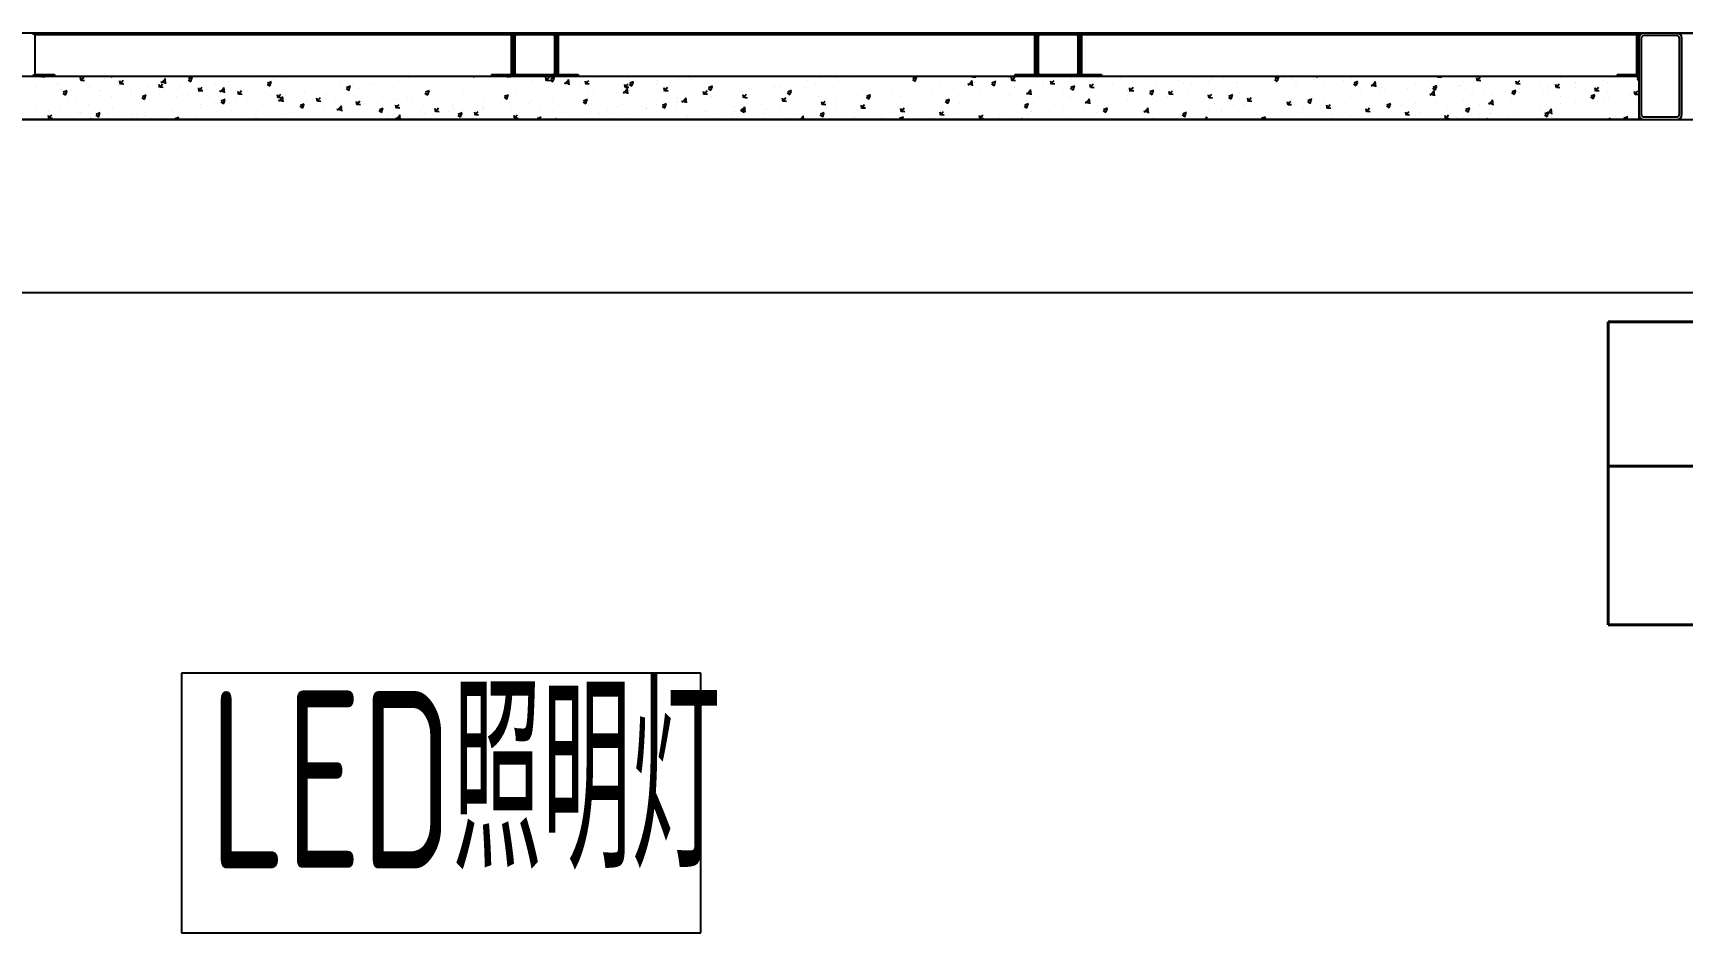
# Model space of a CAD drawing. Extents: x 758840 to 1108724, y -102573 to 143521.
# Drawn here: x 852511 to 854416, y 72643 to 73683 of the extents above; entities that cross this region are included whole.
import ezdxf
from ezdxf.enums import TextEntityAlignment as Align

# ---------------------------------------------------------------- set-up
doc = ezdxf.new("R2010")
doc.units = 0
doc.header["$LTSCALE"] = 1000
doc.header["$MEASUREMENT"] = 0
for name, color, linetype in [('01-房间正式编号', 1, 'Continuous'), ('02电气-设备', 255, 'Continuous'), ('02电气-设备基础', 252, 'Continuous')]:
    doc.layers.add(name, color=color, linetype=linetype)
doc.styles.add('Huarun_ziti', font='gbenor.shx', dxfattribs={"width": 0.7, "bigfont": 'gbcbig.shx'})
doc.styles.add('平面图B$0$HZ', font='romans.shx', dxfattribs={"width": 0.8, "bigfont": 'gbcbig.shx'})

# ---------------------------------------------------------------- blocks, each defined once
blk = doc.blocks.new('BD4-PAL0101-HVPM01')
at = {"layer": '02电气-设备'}
for p, q in [((8383804.7, -4140606.6), (8383804.7, -4140652.2)), ((8384355.2, -4140604.4), (8383804.9, -4140604.4)), ((8384355.2, -4140606.4), (8383804.9, -4140606.4)), ((8384355.4, -4140652.2), (8384355.4, -4140606.6)), ((8384357.4, -4140606.6), (8384357.4, -4140652.2)), ((8384357.4, -4140652.2), (8384357.4, -4140606.6)), ((8384357.4, -4140608.4), (8384357.4, -4140650.4)), ((8384359.4, -4140608.4), (8384359.4, -4140650.4)), ((8384403.4, -4140604.4), (8384361.4, -4140604.4)), ((8384403.4, -4140606.4), (8384361.4, -4140606.4)), ((8384405.4, -4140650.4), (8384405.4, -4140608.4)), ((8384407.4, -4140606.6), (8384407.4, -4140652.2)), ((8384407.4, -4140650.4), (8384407.4, -4140608.4)), ((8384409.4, -4140606.6), (8384409.4, -4140652.2)), ((8384959.9, -4140604.4), (8384409.6, -4140604.4)), ((8384959.9, -4140606.4), (8384409.6, -4140606.4)), ((8384960.1, -4140652.2), (8384960.1, -4140606.6)), ((8384962.1, -4140606.6), (8384962.1, -4140652.2)), ((8384962.1, -4140652.2), (8384962.1, -4140606.6)), ((8384962.1, -4140608.4), (8384962.1, -4140650.4)), ((8384964.1, -4140608.4), (8384964.1, -4140650.4)), ((8385008.1, -4140604.4), (8384966.1, -4140604.4)), ((8385008.1, -4140606.4), (8384966.1, -4140606.4)), ((8385010.1, -4140650.4), (8385010.1, -4140608.4)), ((8385012.1, -4140606.6), (8385012.1, -4140652.2)), ((8385012.1, -4140650.4), (8385012.1, -4140608.4)), ((8385014.1, -4140606.6), (8385014.1, -4140652.2)), ((8385655.5, -4140604.4), (8385014.3, -4140604.4)), ((8385655.5, -4140606.4), (8385014.3, -4140606.4)), ((8385655.7, -4140652.2), (8385655.7, -4140606.6)), ((8385657.7, -4140606.6), (8385657.7, -4140652.2)), ((8385657.7, -4140652.2), (8385657.7, -4140606.6)), ((8385657.7, -4140610.4), (8385657.7, -4140698.4)), ((8385660.7, -4140610.4), (8385660.7, -4140698.4)), ((8385701.7, -4140604.4), (8385663.7, -4140604.4)), ((8385701.7, -4140607.4), (8385663.7, -4140607.4)), ((8385701.7, -4140604.4), (8385963.4, -4140604.4)), ((8385704.7, -4140698.4), (8385704.7, -4140610.4)), ((8385707.7, -4140698.4), (8385707.7, -4140610.4)), ((8382593.4, -4140654.4), (8385657.7, -4140654.4)), ((8383804.9, -4140652.4), (8383827.7, -4140652.4)), ((8383804.9, -4140654.4), (8383827.7, -4140654.4)), ((8383805.6, -4140666.9), (8383805.6, -4140666.9)), ((8383812.8, -4140655.8), (8383812.5, -4140654.4)), ((8383812.8, -4140654.7), (8383813.1, -4140654.4)), ((8383812.8, -4140654.8), (8383816.6, -4140655.1)), ((8383813.4, -4140669.6), (8383813.4, -4140669.6)), ((8383827.7, -4140652.4), (8383827.7, -4140654.4)), ((8383829.6, -4140663.8), (8383829.6, -4140663.8)), ((8383833.9, -4140662.5), (8383833.9, -4140662.5)), ((8383858.3, -4140659.8), (8383857.6, -4140655.8)), ((8383858.4, -4140658.7), (8383861.4, -4140655)), ((8383858.4, -4140658.8), (8383862.2, -4140659.1)), ((8383867.8, -4140664), (8383867.8, -4140664)), ((8383867.9, -4140666.1), (8383867.9, -4140666.1)), ((8383869.7, -4140658.5), (8383869.7, -4140658.5)), ((8383885.6, -4140656.4), (8383885.6, -4140656.4)), ((8383892.2, -4140654.4), (8383893.8, -4140655.4)), ((8383893.8, -4140655.4), (8383894.1, -4140654.4)), ((8383900.9, -4140661.3), (8383900.9, -4140661.3)), ((8383901.7, -4140665.4), (8383901.7, -4140665.4)), ((8383903.9, -4140663.8), (8383903.1, -4140659.8)), ((8383903.9, -4140662.7), (8383907, -4140659)), ((8383903.9, -4140662.7), (8383907.7, -4140663.1)), ((8383933.5, -4140656.9), (8383933.5, -4140656.9)), ((8383935.6, -4140666.8), (8383935.6, -4140666.8)), ((8383949.4, -4140667.8), (8383948.7, -4140663.8)), ((8383949.5, -4140666.6), (8383952.5, -4140663)), ((8383949.5, -4140666.7), (8383953.2, -4140667.1)), ((8383950.6, -4140660.8), (8383956.3, -4140661.6)), ((8383951.2, -4140662), (8383956.2, -4140656.9)), ((8383953.9, -4140663.6), (8383953.9, -4140663.6)), ((8383956, -4140663), (8383955.3, -4140657)), ((8383969.5, -4140668.3), (8383969.5, -4140668.3)), ((8383973, -4140667.7), (8383973, -4140667.7)), ((8383981.9, -4140658.4), (8383985, -4140660.5)), ((8383982.4, -4140657.1), (8383986.9, -4140655.4)), ((8383985, -4140660.5), (8383986.3, -4140656.7)), ((8383990.9, -4140657.2), (8383990.9, -4140657.2)), ((8383994.9, -4140671.8), (8383994.2, -4140667.8)), ((8383995, -4140670.6), (8383998.1, -4140667)), ((8383997.7, -4140669.2), (8383997.7, -4140669.2)), ((8384003.4, -4140669.7), (8384003.4, -4140669.7)), ((8384013.1, -4140662.4), (8384013.1, -4140662.4)), ((8384019, -4140672.5), (8384023.9, -4140667.4)), ((8384023.8, -4140673.5), (8384023.1, -4140667.5)), ((8384029, -4140660.3), (8384029, -4140660.3)), ((8384030.3, -4140664.7), (8384030.3, -4140664.7)), ((8384043.2, -4140664.8), (8384043.2, -4140664.8)), ((8384053.1, -4140657.2), (8384053.1, -4140657.2)), ((8384062.4, -4140660.7), (8384062.4, -4140660.7)), ((8384073.1, -4140663.5), (8384076.3, -4140665.6)), ((8384073.7, -4140662.2), (8384078.1, -4140660.5)), ((8384076.3, -4140665.6), (8384077.6, -4140661.8)), ((8384080.2, -4140658.5), (8384080.2, -4140658.5)), ((8384095.4, -4140655.9), (8384095.4, -4140655.9)), ((8384156.5, -4140666.4), (8384156.5, -4140666.4)), ((8384159.3, -4140668.5), (8384159.3, -4140668.5)), ((8384164.4, -4140668.6), (8384167.5, -4140670.7)), ((8384165, -4140667.3), (8384169.4, -4140665.6)), ((8384167.5, -4140670.7), (8384168.8, -4140666.9)), ((8384172.4, -4140664.3), (8384172.4, -4140664.3)), ((8384178.5, -4140668), (8384178.5, -4140668)), ((8384192.3, -4140663.7), (8384192.3, -4140663.7)), ((8384196.5, -4140661.2), (8384196.5, -4140661.2)), ((8384215.5, -4140661.6), (8384215.5, -4140661.6)), ((8384224.9, -4140659.3), (8384224.9, -4140659.3)), ((8384236.6, -4140655.9), (8384236.6, -4140655.9)), ((8384252.6, -4140655.3), (8384252.6, -4140655.3)), ((8384257, -4140655.2), (8384257, -4140655.2)), ((8384310.8, -4140654.4), (8384312.1, -4140655.3)), ((8384312.1, -4140655.3), (8384312.5, -4140654.4)), ((8384315.8, -4140668.3), (8384315.8, -4140668.3)), ((8384321.8, -4140667.1), (8384321.8, -4140667.1)), ((8384332.4, -4140652.4), (8384332.4, -4140654.4)), ((8384332.4, -4140652.4), (8384355.2, -4140652.4)), ((8384332.4, -4140654.4), (8384355.2, -4140654.4)), ((8384339.9, -4140665.1), (8384339.9, -4140665.1)), ((8384350.5, -4140655.9), (8384350.2, -4140654.4)), ((8384350.6, -4140654.7), (8384350.9, -4140654.4)), ((8384350.6, -4140654.8), (8384354.4, -4140655.2)), ((8384353.8, -4140663), (8384353.8, -4140663)), ((8384361.4, -4140652.4), (8384403.4, -4140652.4)), ((8384361.4, -4140654.4), (8384403.4, -4140654.4)), ((8384380, -4140659.8), (8384380, -4140659.8)), ((8384386.8, -4140658.3), (8384386.8, -4140658.3)), ((8384396, -4140659.9), (8384395.3, -4140655.9)), ((8384395.9, -4140657.7), (8384395.9, -4140657.7)), ((8384396.1, -4140658.7), (8384399.2, -4140655.1)), ((8384396.1, -4140658.8), (8384399.9, -4140659.1)), ((8384398.1, -4140667.7), (8384398.1, -4140667.7)), ((8384400.2, -4140658.3), (8384403.4, -4140660.4)), ((8384400.8, -4140657), (8384405.3, -4140655.3)), ((8384403.4, -4140660.4), (8384404.7, -4140656.5)), ((8384409.6, -4140652.4), (8384432.4, -4140652.4)), ((8384409.6, -4140654.4), (8384432.4, -4140654.4)), ((8384416.6, -4140662), (8384422.2, -4140662.8)), ((8384417.2, -4140663.2), (8384422.1, -4140658.1)), ((8384419.9, -4140654.6), (8384419.9, -4140654.6)), ((8384422, -4140664.2), (8384421.3, -4140658.2)), ((8384422.5, -4140654.4), (8384422.5, -4140654.4)), ((8384432.4, -4140652.4), (8384432.4, -4140654.4)), ((8384435.1, -4140661.4), (8384435.1, -4140661.4)), ((8384441.6, -4140663.8), (8384440.9, -4140659.9)), ((8384441.7, -4140662.7), (8384444.7, -4140659.1)), ((8384441.7, -4140662.8), (8384445.4, -4140663.1)), ((8384456.4, -4140655.9), (8384456.4, -4140655.9)), ((8384472.1, -4140655), (8384472.1, -4140655)), ((8384483.3, -4140669.1), (8384483.3, -4140669.1)), ((8384483.7, -4140666.1), (8384483.7, -4140666.1)), ((8384485, -4140673.8), (8384489.9, -4140668.6)), ((8384487.1, -4140667.8), (8384486.4, -4140663.8)), ((8384487.2, -4140666.7), (8384490.3, -4140663)), ((8384487.2, -4140666.8), (8384491, -4140667.1)), ((8384487.4, -4140668.9), (8384487.4, -4140668.9)), ((8384489.8, -4140674.7), (8384489.1, -4140668.7)), ((8384490.3, -4140657.3), (8384490.3, -4140657.3)), ((8384491.5, -4140663.4), (8384494.7, -4140665.5)), ((8384492.1, -4140662.1), (8384496.5, -4140660.4)), ((8384494.7, -4140665.5), (8384495.9, -4140661.6)), ((8384516.3, -4140661.6), (8384516.3, -4140661.6)), ((8384523.4, -4140663.8), (8384523.4, -4140663.8)), ((8384524.2, -4140658.7), (8384524.2, -4140658.7)), ((8384524.4, -4140662.6), (8384524.4, -4140662.6)), ((8384532.7, -4140671.8), (8384532, -4140667.8)), ((8384532.7, -4140670.7), (8384535.8, -4140667)), ((8384539.3, -4140661.7), (8384539.3, -4140661.7)), ((8384548.4, -4140657.6), (8384548.4, -4140657.6)), ((8384558.1, -4140660.2), (8384558.1, -4140660.2)), ((8384561.4, -4140656.2), (8384561.4, -4140656.2)), ((8384563.3, -4140658.5), (8384563.3, -4140658.5)), ((8384582.8, -4140668.4), (8384585.9, -4140670.6)), ((8384583.3, -4140667.2), (8384587.8, -4140665.5)), ((8384585.9, -4140670.6), (8384587.2, -4140666.7)), ((8384592, -4140661.6), (8384592, -4140661.6)), ((8384613.2, -4140669.5), (8384613.2, -4140669.5)), ((8384625.9, -4140663), (8384625.9, -4140663)), ((8384645.3, -4140665.4), (8384645.3, -4140665.4)), ((8384659.7, -4140665.7), (8384659.7, -4140665.7)), ((8384659.8, -4140664.5), (8384659.8, -4140664.5)), ((8384666.8, -4140667.8), (8384666.8, -4140667.8)), ((8384678.3, -4140660.7), (8384678.3, -4140660.7)), ((8384682.7, -4140665.7), (8384682.7, -4140665.7)), ((8384693.7, -4140665.9), (8384693.7, -4140665.9)), ((8384696.8, -4140659.4), (8384696.8, -4140659.4)), ((8384706.7, -4140662.5), (8384706.7, -4140662.5)), ((8384710.9, -4140656.2), (8384710.9, -4140656.2)), ((8384727.6, -4140667.3), (8384727.6, -4140667.3)), ((8384729.3, -4140654.4), (8384730.5, -4140655.2)), ((8384730.5, -4140655.2), (8384730.8, -4140654.4)), ((8384746.8, -4140657.2), (8384746.8, -4140657.2)), ((8384761.5, -4140668.8), (8384761.5, -4140668.8)), ((8384762.7, -4140655.1), (8384762.7, -4140655.1)), ((8384775.1, -4140668.5), (8384775.1, -4140668.5)), ((8384807.7, -4140664), (8384807.7, -4140664)), ((8384818.6, -4140658.1), (8384821.8, -4140660.3)), ((8384819.2, -4140656.9), (8384823.7, -4140655.1)), ((8384820.2, -4140654.9), (8384820.2, -4140654.4)), ((8384821.8, -4140660.2), (8384823.1, -4140656.4)), ((8384826.1, -4140669.6), (8384826.1, -4140669.6)), ((8384839.8, -4140660), (8384839.8, -4140660)), ((8384850.1, -4140666.5), (8384850.1, -4140666.5)), ((8384872.8, -4140655.2), (8384872.8, -4140655.2)), ((8384879.3, -4140665.5), (8384879.3, -4140665.5)), ((8384882.6, -4140663.2), (8384888.2, -4140664)), ((8384883.2, -4140664.5), (8384888.1, -4140659.3)), ((8384888, -4140665.4), (8384887.3, -4140659.4)), ((8384888.2, -4140655.9), (8384888, -4140654.4)), ((8384888.3, -4140654.8), (8384888.7, -4140654.4)), ((8384888.3, -4140654.9), (8384892.1, -4140655.2)), ((8384890.2, -4140661.2), (8384890.2, -4140661.2)), ((8384906.1, -4140659.1), (8384906.1, -4140659.1)), ((8384909.9, -4140663.2), (8384913, -4140665.3)), ((8384910.5, -4140661.9), (8384914.9, -4140660.2)), ((8384913, -4140665.3), (8384914.3, -4140661.5)), ((8384916.3, -4140659.1), (8384916.3, -4140659.1)), ((8384930.2, -4140655.9), (8384930.2, -4140655.9)), ((8384933.8, -4140659.9), (8384933.1, -4140655.9)), ((8384933.8, -4140658.9), (8384937.6, -4140659.2)), ((8384933.9, -4140658.8), (8384936.9, -4140655.1)), ((8384936.7, -4140667.8), (8384936.7, -4140667.8)), ((8384937.1, -4140652.4), (8384937.1, -4140654.4)), ((8384937.1, -4140652.4), (8384959.9, -4140652.4)), ((8384937.1, -4140654.4), (8384959.9, -4140654.4)), ((8384950.9, -4140675), (8384955.9, -4140669.8)), ((8384966.1, -4140652.4), (8385008.1, -4140652.4)), ((8384966.1, -4140654.4), (8385008.1, -4140654.4)), ((8384968.6, -4140666.7), (8384968.6, -4140666.7)), ((8384969.7, -4140663), (8384969.7, -4140663)), ((8384979.3, -4140663.9), (8384978.6, -4140659.9)), ((8384979.4, -4140662.8), (8384982.5, -4140659.1)), ((8384979.4, -4140662.8), (8384983.2, -4140663.2)), ((8385001.1, -4140668.3), (8385004.3, -4140670.4)), ((8385001.7, -4140667), (8385006.2, -4140665.3)), ((8385002.3, -4140658.6), (8385002.3, -4140658.6)), ((8385004.3, -4140670.4), (8385005.6, -4140666.6)), ((8385005.6, -4140660.4), (8385005.6, -4140660.4)), ((8385014.3, -4140652.4), (8385037.1, -4140652.4)), ((8385014.3, -4140654.4), (8385037.1, -4140654.4)), ((8385024.9, -4140667.9), (8385024.1, -4140663.9)), ((8385024.8, -4140655), (8385024.8, -4140655)), ((8385024.9, -4140666.7), (8385028, -4140663.1)), ((8385024.9, -4140666.8), (8385028.7, -4140667.2)), ((8385033.6, -4140665.2), (8385033.6, -4140665.2)), ((8385034.4, -4140654.5), (8385034.4, -4140654.5)), ((8385037.1, -4140652.4), (8385037.1, -4140654.4)), ((8385049.5, -4140663.1), (8385049.5, -4140663.1)), ((8385058.7, -4140656.5), (8385058.7, -4140656.5)), ((8385070.4, -4140671.9), (8385069.7, -4140667.9)), ((8385070.5, -4140670.7), (8385073.6, -4140667.1)), ((8385073.5, -4140659.9), (8385073.5, -4140659.9)), ((8385092.6, -4140657.9), (8385092.6, -4140657.9)), ((8385099.2, -4140666.4), (8385099.2, -4140666.4)), ((8385103.9, -4140669.9), (8385103.9, -4140669.9)), ((8385113.6, -4140654.6), (8385113.6, -4140654.6)), ((8385126.5, -4140659.3), (8385126.5, -4140659.3)), ((8385131.3, -4140662.4), (8385131.3, -4140662.4)), ((8385141, -4140663.5), (8385141, -4140663.5)), ((8385147.9, -4140654.4), (8385148.9, -4140655)), ((8385148.9, -4140655), (8385149.1, -4140654.4)), ((8385160.4, -4140660.8), (8385160.4, -4140660.8)), ((8385164.2, -4140657.6), (8385164.2, -4140657.6)), ((8385177, -4140669.1), (8385177, -4140669.1)), ((8385178, -4140657.2), (8385178, -4140657.2)), ((8385192.9, -4140667), (8385192.9, -4140667)), ((8385194.3, -4140662.2), (8385194.3, -4140662.2)), ((8385214.8, -4140655.1), (8385214.8, -4140655.1)), ((8385216.9, -4140663.9), (8385216.9, -4140663.9)), ((8385228.2, -4140663.6), (8385228.2, -4140663.6)), ((8385237, -4140658), (8385240.2, -4140660.1)), ((8385237.6, -4140656.7), (8385242, -4140655)), ((8385240.2, -4140660.1), (8385241.5, -4140656.3)), ((8385248.7, -4140656.5), (8385248.7, -4140656.5)), ((8385257, -4140658.6), (8385257, -4140658.6)), ((8385261.1, -4140665.4), (8385261.1, -4140665.4)), ((8385262.1, -4140665.1), (8385262.1, -4140665.1)), ((8385272.9, -4140656.5), (8385272.9, -4140656.5)), ((8385281.4, -4140655.1), (8385282.1, -4140654.4)), ((8385282.6, -4140658), (8385282.6, -4140658)), ((8385284, -4140654.4), (8385286.4, -4140654.7)), ((8385286.2, -4140656.1), (8385286, -4140654.4)), ((8385293.7, -4140661), (8385293.7, -4140661)), ((8385296, -4140666.5), (8385296, -4140666.5)), ((8385316.5, -4140659.4), (8385316.5, -4140659.4)), ((8385323.5, -4140669.6), (8385323.5, -4140669.6)), ((8385325.8, -4140656.9), (8385325.8, -4140656.9)), ((8385328.3, -4140663.1), (8385331.4, -4140665.2)), ((8385328.9, -4140661.8), (8385333.3, -4140660.1)), ((8385329.9, -4140667.9), (8385329.9, -4140667.9)), ((8385331.4, -4140665.2), (8385332.7, -4140661.4)), ((8385348.5, -4140664.4), (8385354.2, -4140665.3)), ((8385349.1, -4140665.7), (8385354.1, -4140660.5)), ((8385350.4, -4140660.8), (8385350.4, -4140660.8)), ((8385354, -4140666.6), (8385353.3, -4140660.6)), ((8385360.3, -4140667.8), (8385360.3, -4140667.8)), ((8385360.5, -4140663.3), (8385360.5, -4140663.3)), ((8385363.8, -4140669.4), (8385363.8, -4140669.4)), ((8385384.3, -4140662.3), (8385384.3, -4140662.3)), ((8385390.6, -4140668.8), (8385390.6, -4140668.8)), ((8385397.6, -4140656.9), (8385397.6, -4140656.9)), ((8385400.4, -4140662.6), (8385400.4, -4140662.6)), ((8385416.3, -4140660.5), (8385416.3, -4140660.5)), ((8385418.2, -4140663.7), (8385418.2, -4140663.7)), ((8385419.5, -4140668.2), (8385422.7, -4140670.3)), ((8385420.1, -4140666.9), (8385424.6, -4140665.2)), ((8385422.7, -4140664.7), (8385422.7, -4140664.7)), ((8385422.7, -4140670.3), (8385424, -4140666.4)), ((8385426, -4140656), (8385425.7, -4140654.4)), ((8385426, -4140654.9), (8385429.8, -4140655.3)), ((8385426.1, -4140654.8), (8385426.4, -4140654.4)), ((8385440.4, -4140657.3), (8385440.4, -4140657.3)), ((8385449.8, -4140664.5), (8385449.8, -4140664.5)), ((8385452.1, -4140665.1), (8385452.1, -4140665.1)), ((8385455.7, -4140660), (8385455.7, -4140660)), ((8385471.5, -4140660), (8385470.8, -4140656)), ((8385471.6, -4140658.8), (8385474.7, -4140655.2)), ((8385471.6, -4140658.9), (8385475.4, -4140659.2)), ((8385486, -4140666.6), (8385486, -4140666.6)), ((8385486.8, -4140658.1), (8385486.8, -4140658.1)), ((8385488.3, -4140655.5), (8385488.3, -4140655.5)), ((8385517.1, -4140663.9), (8385516.3, -4140660)), ((8385517.1, -4140662.8), (8385520.2, -4140659.2)), ((8385517.1, -4140662.9), (8385520.9, -4140663.2)), ((8385519.9, -4140668), (8385519.9, -4140668)), ((8385543.8, -4140666.5), (8385543.8, -4140666.5)), ((8385552.6, -4140667.8), (8385552.6, -4140667.8)), ((8385553.8, -4140669.4), (8385553.8, -4140669.4)), ((8385559.7, -4140664.4), (8385559.7, -4140664.4)), ((8385562.6, -4140667.9), (8385561.9, -4140664)), ((8385562.7, -4140666.8), (8385565.8, -4140663.2)), ((8385562.7, -4140666.9), (8385566.5, -4140667.2)), ((8385566.5, -4140654.4), (8385567.3, -4140654.9)), ((8385567.3, -4140654.9), (8385567.5, -4140654.4)), ((8385583.8, -4140661.3), (8385583.8, -4140661.3)), ((8385585.2, -4140663.3), (8385585.2, -4140663.3)), ((8385585.2, -4140667.6), (8385585.2, -4140667.6)), ((8385608.2, -4140671.9), (8385607.4, -4140667.9)), ((8385608.2, -4140670.8), (8385611.3, -4140667.1)), ((8385617.2, -4140659.3), (8385617.2, -4140659.3)), ((8385622.2, -4140661.3), (8385622.2, -4140661.3)), ((8385623.9, -4140656), (8385623.9, -4140656)), ((8385632.7, -4140652.4), (8385632.7, -4140654.4)), ((8385632.7, -4140652.4), (8385655.5, -4140652.4)), ((8385632.7, -4140654.4), (8385655.5, -4140654.4)), ((8385650.2, -4140654.5), (8385650.2, -4140654.5)), ((8385655.4, -4140657.9), (8385657.7, -4140659.4)), ((8385656, -4140656.6), (8385657.7, -4140655.9)), ((8385657.7, -4140654.4), (8385657.7, -4140704.4)), ((8383803.2, -4140674.6), (8383803.2, -4140674.6)), ((8383812.9, -4140688.8), (8383812.9, -4140688.8)), ((8383835.8, -4140670.2), (8383835.8, -4140670.2)), ((8383837.2, -4140673.8), (8383840.4, -4140675.9)), ((8383837.8, -4140672.5), (8383842.3, -4140670.8)), ((8383840.4, -4140675.9), (8383841.7, -4140672.1)), ((8383842.8, -4140682.7), (8383842.8, -4140682.7)), ((8383847.3, -4140671.1), (8383847.3, -4140671.1)), ((8383853, -4140683.5), (8383853, -4140683.5)), ((8383867.1, -4140687.2), (8383867.1, -4140687.2)), ((8383868.9, -4140681.4), (8383868.9, -4140681.4)), ((8383879.8, -4140676.3), (8383879.8, -4140676.3)), ((8383881.2, -4140672.5), (8383881.2, -4140672.5)), ((8383893, -4140678.3), (8383893, -4140678.3)), ((8383900.1, -4140682.5), (8383900.1, -4140682.5)), ((8383915.1, -4140673.9), (8383915.1, -4140673.9)), ((8383916.8, -4140669.9), (8383916.8, -4140669.9)), ((8383928.5, -4140678.9), (8383931.7, -4140681)), ((8383929.1, -4140677.6), (8383933.5, -4140675.9)), ((8383931.7, -4140681), (8383932.9, -4140677.2)), ((8383932.1, -4140683.9), (8383932.1, -4140683.9)), ((8383932.7, -4140678), (8383932.7, -4140678)), ((8383933.1, -4140673), (8383933.1, -4140673)), ((8383949, -4140670.9), (8383949, -4140670.9)), ((8383949, -4140675.4), (8383949, -4140675.4)), ((8383964.8, -4140673.9), (8383964.8, -4140673.9)), ((8383969.1, -4140677.5), (8383969.1, -4140677.5)), ((8383982.9, -4140676.8), (8383982.9, -4140676.8)), ((8383995, -4140670.7), (8383998.8, -4140671)), ((8383996.4, -4140687.5), (8383996.4, -4140687.5)), ((8384006.1, -4140671.2), (8384006.1, -4140671.2)), ((8384012.3, -4140685.4), (8384012.3, -4140685.4)), ((8384016.8, -4140678.2), (8384016.8, -4140678.2)), ((8384018.4, -4140671.3), (8384024, -4140672.1)), ((8384019.8, -4140684), (8384022.9, -4140686.1)), ((8384020.3, -4140682.7), (8384024.8, -4140681)), ((8384022.9, -4140686.1), (8384024.2, -4140682.3)), ((8384029.6, -4140685.9), (8384029.6, -4140685.9)), ((8384036.4, -4140682.2), (8384036.4, -4140682.2)), ((8384037.3, -4140671.1), (8384037.3, -4140671.1)), ((8384040.5, -4140675.7), (8384039.8, -4140671.8)), ((8384040.5, -4140674.7), (8384044.3, -4140675)), ((8384040.6, -4140674.6), (8384043.6, -4140671)), ((8384050.6, -4140679.7), (8384050.6, -4140679.7)), ((8384061.6, -4140681.8), (8384061.6, -4140681.8)), ((8384067.4, -4140687), (8384067.4, -4140687)), ((8384071.2, -4140672.6), (8384071.2, -4140672.6)), ((8384076.5, -4140676.9), (8384076.5, -4140676.9)), ((8384084.5, -4140681.1), (8384084.5, -4140681.1)), ((8384086, -4140679.7), (8384085.3, -4140675.7)), ((8384086.1, -4140678.6), (8384089.2, -4140674.9)), ((8384086.1, -4140678.7), (8384089.9, -4140679)), ((8384086.2, -4140681.8), (8384091.8, -4140682.7)), ((8384086.8, -4140683.1), (8384091.7, -4140677.9)), ((8384091.6, -4140684), (8384090.9, -4140678)), ((8384092.4, -4140674.9), (8384092.4, -4140674.9)), ((8384094.6, -4140677), (8384094.6, -4140677)), ((8384104.4, -4140680.7), (8384104.4, -4140680.7)), ((8384105.1, -4140674), (8384105.1, -4140674)), ((8384111.6, -4140687.8), (8384116, -4140686.1)), ((8384114.2, -4140691.2), (8384115.5, -4140687.3)), ((8384116.4, -4140671.7), (8384116.4, -4140671.7)), ((8384118.4, -4140682.5), (8384118.4, -4140682.5)), ((8384127.2, -4140672.6), (8384127.2, -4140672.6)), ((8384131.6, -4140683.7), (8384130.8, -4140679.7)), ((8384131.6, -4140682.6), (8384134.7, -4140678.9)), ((8384131.6, -4140682.7), (8384135.4, -4140683)), ((8384139, -4140675.4), (8384139, -4140675.4)), ((8384141.5, -4140674.3), (8384141.5, -4140674.3)), ((8384152.3, -4140684), (8384152.3, -4140684)), ((8384154.5, -4140693.6), (8384159.5, -4140688.4)), ((8384159.4, -4140694.5), (8384158.7, -4140688.5)), ((8384172.9, -4140676.9), (8384172.9, -4140676.9)), ((8384177.1, -4140687.7), (8384176.4, -4140683.7)), ((8384177.2, -4140686.6), (8384180.3, -4140682.9)), ((8384177.2, -4140686.7), (8384181, -4140687)), ((8384179.8, -4140686.2), (8384179.8, -4140686.2)), ((8384186.2, -4140685.4), (8384186.2, -4140685.4)), ((8384191.5, -4140684.9), (8384191.5, -4140684.9)), ((8384206.7, -4140678.3), (8384206.7, -4140678.3)), ((8384219.9, -4140680.9), (8384219.9, -4140680.9)), ((8384220.1, -4140686.8), (8384220.1, -4140686.8)), ((8384222.7, -4140691.7), (8384221.9, -4140687.7)), ((8384222.7, -4140690.5), (8384225.8, -4140686.9)), ((8384224.1, -4140680.4), (8384224.1, -4140680.4)), ((8384235.8, -4140678.8), (8384235.8, -4140678.8)), ((8384240.6, -4140679.7), (8384240.6, -4140679.7)), ((8384254, -4140688.3), (8384254, -4140688.3)), ((8384255.6, -4140673.7), (8384258.8, -4140675.8)), ((8384256.2, -4140672.4), (8384260.7, -4140670.7)), ((8384256.2, -4140676.3), (8384256.2, -4140676.3)), ((8384258.8, -4140675.8), (8384260.1, -4140671.9)), ((8384259.8, -4140675.7), (8384259.8, -4140675.7)), ((8384274.5, -4140681.2), (8384274.5, -4140681.2)), ((8384287, -4140686.8), (8384287, -4140686.8)), ((8384289.2, -4140671.6), (8384289.2, -4140671.6)), ((8384299.9, -4140670.4), (8384299.9, -4140670.4)), ((8384308.4, -4140682.6), (8384308.4, -4140682.6)), ((8384321, -4140688.2), (8384321, -4140688.2)), ((8384324, -4140680.4), (8384324, -4140680.4)), ((8384342.3, -4140684), (8384342.3, -4140684)), ((8384346.9, -4140678.7), (8384350.1, -4140680.9)), ((8384347.5, -4140677.5), (8384351.9, -4140675.8)), ((8384350, -4140680.9), (8384351.3, -4140677)), ((8384353.1, -4140684.2), (8384353.1, -4140684.2)), ((8384361, -4140674.1), (8384361, -4140674.1)), ((8384363.3, -4140684.9), (8384363.3, -4140684.9)), ((8384376.2, -4140685.5), (8384376.2, -4140685.5)), ((8384376.3, -4140688), (8384376.3, -4140688)), ((8384379.2, -4140682.8), (8384379.2, -4140682.8)), ((8384386.1, -4140679.4), (8384386.1, -4140679.4)), ((8384403.2, -4140679.6), (8384403.2, -4140679.6)), ((8384410.1, -4140686.9), (8384410.1, -4140686.9)), ((8384413.3, -4140681.7), (8384413.3, -4140681.7)), ((8384418.7, -4140674.9), (8384418.7, -4140674.9)), ((8384438.2, -4140683.8), (8384441.3, -4140686)), ((8384438.7, -4140682.6), (8384443.2, -4140680.8)), ((8384441.3, -4140686), (8384442.6, -4140682.1)), ((8384443.3, -4140674.3), (8384443.3, -4140674.3)), ((8384444, -4140688.3), (8384444, -4140688.3)), ((8384450.3, -4140675.3), (8384450.3, -4140675.3)), ((8384450.7, -4140670.9), (8384450.7, -4140670.9)), ((8384459.2, -4140672.3), (8384459.2, -4140672.3)), ((8384482.9, -4140687.3), (8384482.9, -4140687.3)), ((8384484.4, -4140672.5), (8384490, -4140673.4)), ((8384506.7, -4140688.9), (8384506.7, -4140688.9)), ((8384515.5, -4140682.8), (8384515.5, -4140682.8)), ((8384522.6, -4140686.8), (8384522.6, -4140686.8)), ((8384529.4, -4140688.9), (8384532.6, -4140691)), ((8384530, -4140687.6), (8384534.4, -4140685.9)), ((8384532.6, -4140691), (8384533.8, -4140687.2)), ((8384532.7, -4140670.8), (8384536.5, -4140671.1)), ((8384546.6, -4140683.6), (8384546.6, -4140683.6)), ((8384547.6, -4140678.7), (8384547.6, -4140678.7)), ((8384548.6, -4140684.8), (8384548.6, -4140684.8)), ((8384552.1, -4140683), (8384557.8, -4140683.9)), ((8384552.7, -4140684.3), (8384557.7, -4140679.1)), ((8384557.6, -4140685.2), (8384556.9, -4140679.2)), ((8384578.2, -4140675.8), (8384577.5, -4140671.8)), ((8384578.3, -4140674.7), (8384581.4, -4140671)), ((8384578.3, -4140674.7), (8384582.1, -4140675.1)), ((8384580.6, -4140674), (8384580.6, -4140674)), ((8384585.7, -4140678.5), (8384585.7, -4140678.5)), ((8384586.7, -4140678.3), (8384586.7, -4140678.3)), ((8384602.6, -4140676.2), (8384602.6, -4140676.2)), ((8384622.7, -4140672.1), (8384622.7, -4140672.1)), ((8384623.8, -4140679.8), (8384623, -4140675.8)), ((8384623.8, -4140678.6), (8384626.9, -4140675)), ((8384623.8, -4140678.7), (8384627.6, -4140679.1)), ((8384626.7, -4140673.1), (8384626.7, -4140673.1)), ((8384644.5, -4140686.6), (8384644.5, -4140686.6)), ((8384669.3, -4140683.8), (8384668.6, -4140679.8)), ((8384669.4, -4140682.6), (8384672.4, -4140679)), ((8384669.4, -4140682.7), (8384673.2, -4140683.1)), ((8384674, -4140673.5), (8384677.2, -4140675.7)), ((8384674.6, -4140672.2), (8384679, -4140670.5)), ((8384677.2, -4140675.6), (8384678.5, -4140671.8)), ((8384677.5, -4140681.8), (8384677.5, -4140681.8)), ((8384690, -4140687.6), (8384690, -4140687.6)), ((8384710.1, -4140677.3), (8384710.1, -4140677.3)), ((8384714.9, -4140687.7), (8384714.1, -4140683.8)), ((8384714.9, -4140686.6), (8384718, -4140683)), ((8384714.9, -4140686.7), (8384718.7, -4140687)), ((8384730.1, -4140682.3), (8384730.1, -4140682.3)), ((8384742.2, -4140673.3), (8384742.2, -4140673.3)), ((8384746, -4140680.2), (8384746, -4140680.2)), ((8384760.4, -4140691.7), (8384759.7, -4140687.8)), ((8384760.5, -4140690.6), (8384763.5, -4140687)), ((8384765.3, -4140678.6), (8384768.4, -4140680.7)), ((8384765.9, -4140677.3), (8384770.3, -4140675.6)), ((8384768.2, -4140684.6), (8384768.2, -4140684.6)), ((8384768.4, -4140680.7), (8384769.7, -4140676.9)), ((8384770.1, -4140677), (8384770.1, -4140677)), ((8384795.4, -4140670.2), (8384795.4, -4140670.2)), ((8384805.2, -4140678.2), (8384805.2, -4140678.2)), ((8384807, -4140685.2), (8384807, -4140685.2)), ((8384810.2, -4140671.7), (8384810.2, -4140671.7)), ((8384829.3, -4140671.6), (8384829.3, -4140671.6)), ((8384839.1, -4140681.1), (8384839.1, -4140681.1)), ((8384842.3, -4140671.8), (8384842.3, -4140671.8)), ((8384856.5, -4140683.7), (8384859.7, -4140685.8)), ((8384857.1, -4140682.4), (8384861.6, -4140680.7)), ((8384857.5, -4140685.8), (8384857.5, -4140685.8)), ((8384859.7, -4140685.8), (8384861, -4140682)), ((8384863.2, -4140673.1), (8384863.2, -4140673.1)), ((8384872, -4140676.3), (8384872, -4140676.3)), ((8384873.5, -4140686.2), (8384873.5, -4140686.2)), ((8384889.4, -4140684.2), (8384889.4, -4140684.2)), ((8384894.5, -4140679.4), (8384894.5, -4140679.4)), ((8384897.1, -4140674.5), (8384897.1, -4140674.5)), ((8384904.6, -4140671.9), (8384904.6, -4140671.9)), ((8384913.4, -4140681), (8384913.4, -4140681)), ((8384931, -4140675.9), (8384931, -4140675.9)), ((8384931.6, -4140673.1), (8384931.6, -4140673.1)), ((8384935.9, -4140688.9), (8384935.9, -4140688.9)), ((8384947.8, -4140688.8), (8384951, -4140690.9)), ((8384948.4, -4140687.5), (8384952.8, -4140685.8)), ((8384950.3, -4140673.7), (8384956, -4140674.6)), ((8384950.9, -4140690.9), (8384952.2, -4140687.1)), ((8384953.6, -4140675.7), (8384953.6, -4140675.7)), ((8384955.8, -4140675.9), (8384955.1, -4140669.9)), ((8384964.9, -4140677.4), (8384964.9, -4140677.4)), ((8384968.9, -4140684.2), (8384968.9, -4140684.2)), ((8384969.4, -4140673.6), (8384969.4, -4140673.6)), ((8384992.8, -4140688.9), (8384992.8, -4140688.9)), ((8384993.5, -4140670.5), (8384993.5, -4140670.5)), ((8384998.8, -4140678.8), (8384998.8, -4140678.8)), ((8385001.5, -4140679.7), (8385001.5, -4140679.7)), ((8385018.1, -4140684.2), (8385023.7, -4140685.1)), ((8385018.7, -4140685.5), (8385023.6, -4140680.3)), ((8385023.5, -4140686.4), (8385022.8, -4140680.4)), ((8385029.9, -4140682.6), (8385029.9, -4140682.6)), ((8385032.7, -4140680.2), (8385032.7, -4140680.2)), ((8385032.8, -4140688.1), (8385032.8, -4140688.1)), ((8385033.6, -4140675.7), (8385033.6, -4140675.7)), ((8385056.8, -4140685), (8385056.8, -4140685)), ((8385066.6, -4140670.9), (8385066.6, -4140670.9)), ((8385066.6, -4140681.7), (8385066.6, -4140681.7)), ((8385066.9, -4140676.2), (8385066.9, -4140676.2)), ((8385070.5, -4140670.8), (8385074.3, -4140671.1)), ((8385092.4, -4140673.4), (8385095.6, -4140675.5)), ((8385093, -4140672.1), (8385097.4, -4140670.4)), ((8385095.6, -4140675.5), (8385096.8, -4140671.7)), ((8385096.9, -4140679.7), (8385096.9, -4140679.7)), ((8385098.4, -4140687.6), (8385098.4, -4140687.6)), ((8385100.5, -4140683.1), (8385100.5, -4140683.1)), ((8385112.8, -4140677.6), (8385112.8, -4140677.6)), ((8385116, -4140675.8), (8385115.2, -4140671.9)), ((8385116, -4140674.7), (8385119.1, -4140671.1)), ((8385116, -4140674.8), (8385119.8, -4140675.1)), ((8385130.5, -4140683.5), (8385130.5, -4140683.5)), ((8385134.4, -4140684.5), (8385134.4, -4140684.5)), ((8385136.9, -4140674.4), (8385136.9, -4140674.4)), ((8385161.5, -4140679.8), (8385160.8, -4140675.9)), ((8385161.6, -4140678.7), (8385164.6, -4140675.1)), ((8385161.6, -4140678.8), (8385165.4, -4140679.1)), ((8385163.5, -4140678.7), (8385163.5, -4140678.7)), ((8385168.2, -4140686), (8385168.2, -4140686)), ((8385183.7, -4140678.5), (8385186.8, -4140680.6)), ((8385184.2, -4140677.2), (8385188.7, -4140675.5)), ((8385186.8, -4140680.6), (8385188.1, -4140676.8)), ((8385196.1, -4140674.3), (8385196.1, -4140674.3)), ((8385200.2, -4140688.9), (8385200.2, -4140688.9)), ((8385202.1, -4140687.4), (8385202.1, -4140687.4)), ((8385207.1, -4140683.8), (8385206.3, -4140679.8)), ((8385207.1, -4140682.7), (8385210.2, -4140679)), ((8385207.1, -4140682.8), (8385210.9, -4140683.1)), ((8385212.4, -4140688.7), (8385212.4, -4140688.7)), ((8385228.1, -4140670.2), (8385228.1, -4140670.2)), ((8385236, -4140688.8), (8385236, -4140688.8)), ((8385240.3, -4140683.6), (8385240.3, -4140683.6)), ((8385249.4, -4140682.3), (8385249.4, -4140682.3)), ((8385252.6, -4140687.8), (8385251.9, -4140683.8)), ((8385252.7, -4140686.7), (8385255.7, -4140683)), ((8385252.7, -4140686.8), (8385256.5, -4140687.1)), ((8385256.2, -4140681.6), (8385256.2, -4140681.6)), ((8385260.3, -4140686.6), (8385260.3, -4140686.6)), ((8385274.9, -4140683.6), (8385278.1, -4140685.7)), ((8385275.5, -4140682.3), (8385279.9, -4140680.6)), ((8385278.1, -4140685.7), (8385279.4, -4140681.8)), ((8385280.3, -4140678.4), (8385280.3, -4140678.4)), ((8385286.5, -4140676), (8385286.5, -4140676)), ((8385293, -4140682.1), (8385293, -4140682.1)), ((8385298.2, -4140691.8), (8385297.4, -4140687.8)), ((8385298.2, -4140690.7), (8385301.3, -4140687)), ((8385320.4, -4140673.1), (8385320.4, -4140673.1)), ((8385325, -4140678), (8385325, -4140678)), ((8385336.3, -4140671), (8385336.3, -4140671)), ((8385338.7, -4140683.6), (8385338.7, -4140683.6)), ((8385358, -4140673.3), (8385358, -4140673.3)), ((8385366.2, -4140688.6), (8385369.3, -4140690.8)), ((8385366.8, -4140687.4), (8385371.2, -4140685.7)), ((8385369.3, -4140690.8), (8385370.6, -4140686.9)), ((8385375.8, -4140677.2), (8385375.8, -4140677.2)), ((8385383.7, -4140687.6), (8385383.7, -4140687.6)), ((8385397.7, -4140670.8), (8385397.7, -4140670.8)), ((8385399.6, -4140685.5), (8385399.6, -4140685.5)), ((8385412.8, -4140670.8), (8385412.8, -4140670.8)), ((8385416.3, -4140674.9), (8385421.9, -4140675.8)), ((8385416.9, -4140676.2), (8385421.8, -4140671)), ((8385421.7, -4140677.1), (8385421, -4140671.1)), ((8385421.9, -4140685.9), (8385421.9, -4140685.9)), ((8385423.7, -4140682.4), (8385423.7, -4140682.4)), ((8385431.6, -4140672.2), (8385431.6, -4140672.2)), ((8385454.9, -4140681.1), (8385454.9, -4140681.1)), ((8385463.8, -4140677.1), (8385463.8, -4140677.1)), ((8385465.5, -4140673.7), (8385465.5, -4140673.7)), ((8385474.1, -4140686.7), (8385474.1, -4140686.7)), ((8385479.7, -4140675), (8385479.7, -4140675)), ((8385484.1, -4140685.4), (8385489.7, -4140686.3)), ((8385484.7, -4140686.7), (8385489.6, -4140681.5)), ((8385487.5, -4140676.6), (8385487.5, -4140676.6)), ((8385489.5, -4140687.7), (8385488.8, -4140681.6)), ((8385499.3, -4140675.1), (8385499.3, -4140675.1)), ((8385503.7, -4140671.8), (8385503.7, -4140671.8)), ((8385510.8, -4140673.2), (8385513.9, -4140675.4)), ((8385511.1, -4140680.4), (8385511.1, -4140680.4)), ((8385511.4, -4140672), (8385515.8, -4140670.3)), ((8385513.9, -4140675.4), (8385515.2, -4140671.5)), ((8385519.6, -4140672.6), (8385519.6, -4140672.6)), ((8385533.2, -4140676.5), (8385533.2, -4140676.5)), ((8385548.1, -4140674), (8385548.1, -4140674)), ((8385567.1, -4140678), (8385567.1, -4140678)), ((8385567.1, -4140686.3), (8385567.1, -4140686.3)), ((8385584.4, -4140684.5), (8385584.4, -4140684.5)), ((8385587.7, -4140670.9), (8385587.7, -4140670.9)), ((8385601, -4140679.4), (8385601, -4140679.4)), ((8385602, -4140678.3), (8385605.2, -4140680.5)), ((8385602.6, -4140677.1), (8385607.1, -4140675.3)), ((8385605.2, -4140680.5), (8385606.5, -4140676.6)), ((8385607.2, -4140681), (8385607.2, -4140681)), ((8385608.2, -4140670.9), (8385612, -4140671.2)), ((8385616.5, -4140680.4), (8385616.5, -4140680.4)), ((8385621.6, -4140672.3), (8385621.6, -4140672.3)), ((8385623.1, -4140678.9), (8385623.1, -4140678.9)), ((8385634.9, -4140680.8), (8385634.9, -4140680.8)), ((8385647.1, -4140675.8), (8385647.1, -4140675.8)), ((8385649.4, -4140675.7), (8385649.4, -4140675.7)), ((8385653.7, -4140675.9), (8385653, -4140671.9)), ((8385653.8, -4140674.8), (8385656.8, -4140671.1)), ((8385653.8, -4140674.9), (8385657.6, -4140675.2)), ((8385655.4, -4140673.7), (8385655.4, -4140673.7)), ((8381447.4, -4140704.4), (8394807.4, -4140704.4)), ((8385657.7, -4140704.4), (8382593.4, -4140704.4)), ((8383805.7, -4140689), (8383805.7, -4140689)), ((8383821.6, -4140703.6), (8383820.8, -4140699.6)), ((8383821, -4140703), (8383821, -4140703)), ((8383821.2, -4140694.8), (8383821.2, -4140694.8)), ((8383821.6, -4140702.4), (8383824.7, -4140698.8)), ((8383821.6, -4140702.5), (8383825.4, -4140702.9)), ((8383835, -4140691.3), (8383835, -4140691.3)), ((8383855.1, -4140696.3), (8383855.1, -4140696.3)), ((8383858, -4140696.6), (8383858, -4140696.6)), ((8383866.5, -4140704.4), (8383866.4, -4140703.6)), ((8383868.9, -4140704.4), (8383870.2, -4140702.8)), ((8383875.2, -4140699.4), (8383878.3, -4140701.5)), ((8383875.7, -4140698.1), (8383880.2, -4140696.4)), ((8383876.3, -4140703.3), (8383876.3, -4140703.3)), ((8383878.3, -4140701.5), (8383879.6, -4140697.6)), ((8383889, -4140697.7), (8383889, -4140697.7)), ((8383895, -4140690.2), (8383895, -4140690.2)), ((8383899.3, -4140703.6), (8383899.3, -4140703.6)), ((8383916.4, -4140698), (8383916.4, -4140698)), ((8383922.9, -4140699.1), (8383922.9, -4140699.1)), ((8383931.9, -4140699.2), (8383931.9, -4140699.2)), ((8383932.3, -4140695.9), (8383932.3, -4140695.9)), ((8383956.3, -4140692.8), (8383956.3, -4140692.8)), ((8383956.8, -4140700.6), (8383956.8, -4140700.6)), ((8383964, -4140695.1), (8383964, -4140695.1)), ((8383967, -4140703.2), (8383971.4, -4140701.5)), ((8383970.3, -4140704.4), (8383970.8, -4140702.7)), ((8383990.7, -4140702), (8383990.7, -4140702)), ((8383993.3, -4140699.7), (8383993.3, -4140699.7)), ((8383997, -4140690.3), (8383997, -4140690.3)), ((8384024.6, -4140703.4), (8384024.6, -4140703.4)), ((8384030.4, -4140693.4), (8384030.4, -4140693.4)), ((8384059.8, -4140702), (8384059.8, -4140702)), ((8384060.9, -4140702.9), (8384060.9, -4140702.9)), ((8384075.7, -4140699.9), (8384075.7, -4140699.9)), ((8384093.9, -4140698.2), (8384093.9, -4140698.2)), ((8384099.7, -4140696.7), (8384099.7, -4140696.7)), ((8384111, -4140689.1), (8384114.2, -4140691.2)), ((8384126.5, -4140693.7), (8384126.5, -4140693.7)), ((8384139.8, -4140691.5), (8384139.8, -4140691.5)), ((8384153.9, -4140692.3), (8384159.6, -4140693.2)), ((8384155.7, -4140689.4), (8384155.7, -4140689.4)), ((8384158.5, -4140689.6), (8384158.5, -4140689.6)), ((8384202.3, -4140694.1), (8384205.4, -4140696.3)), ((8384202.9, -4140692.9), (8384207.3, -4140691.2)), ((8384205.4, -4140696.3), (8384206.7, -4140692.4)), ((8384212.9, -4140699.5), (8384212.9, -4140699.5)), ((8384219.1, -4140703.9), (8384219.1, -4140703.9)), ((8384221.7, -4140702.8), (8384227.3, -4140703.7)), ((8384222.3, -4140704.1), (8384227.2, -4140698.9)), ((8384222.7, -4140690.6), (8384226.5, -4140691)), ((8384223.3, -4140701.5), (8384223.3, -4140701.5)), ((8384227, -4140704.4), (8384226.4, -4140699)), ((8384243.1, -4140700.7), (8384243.1, -4140700.7)), ((8384249.9, -4140693.1), (8384249.9, -4140693.1)), ((8384255.4, -4140697.5), (8384255.4, -4140697.5)), ((8384268.2, -4140695.7), (8384267.5, -4140691.7)), ((8384268.3, -4140694.5), (8384271.3, -4140690.9)), ((8384268.3, -4140694.6), (8384272.1, -4140695)), ((8384283.2, -4140695.4), (8384283.2, -4140695.4)), ((8384287.9, -4140689.7), (8384287.9, -4140689.7)), ((8384288.4, -4140692.7), (8384288.4, -4140692.7)), ((8384293.5, -4140699.2), (8384296.7, -4140701.4)), ((8384294.1, -4140698), (8384298.6, -4140696.2)), ((8384296.7, -4140701.3), (8384298, -4140697.5)), ((8384299.1, -4140693.3), (8384299.1, -4140693.3)), ((8384302.2, -4140700.7), (8384302.2, -4140700.7)), ((8384313.8, -4140699.6), (8384313, -4140695.7)), ((8384313.8, -4140698.5), (8384316.9, -4140694.9)), ((8384313.8, -4140698.6), (8384317.6, -4140698.9)), ((8384321.8, -4140691.1), (8384321.8, -4140691.1)), ((8384323.2, -4140690.2), (8384323.2, -4140690.2)), ((8384339.2, -4140694.4), (8384339.2, -4140694.4)), ((8384355.7, -4140692.6), (8384355.7, -4140692.6)), ((8384359.3, -4140703.6), (8384358.6, -4140699.7)), ((8384359.4, -4140702.5), (8384362.4, -4140698.9)), ((8384359.4, -4140702.6), (8384363.2, -4140702.9)), ((8384384.8, -4140704.3), (8384384.9, -4140704.4)), ((8384385.3, -4140700.6), (8384385.3, -4140700.6)), ((8384385.4, -4140703), (8384389.8, -4140701.3)), ((8384388.6, -4140704.4), (8384389.2, -4140702.6)), ((8384389.6, -4140694), (8384389.6, -4140694)), ((8384404.3, -4140704.4), (8384404.1, -4140703.6)), ((8384406.7, -4140704.4), (8384408, -4140702.8)), ((8384417.9, -4140696.1), (8384417.9, -4140696.1)), ((8384423.5, -4140695.4), (8384423.5, -4140695.4)), ((8384426.6, -4140699.4), (8384426.6, -4140699.4)), ((8384437.5, -4140703.9), (8384437.5, -4140703.9)), ((8384442.5, -4140697.3), (8384442.5, -4140697.3)), ((8384450, -4140692), (8384450, -4140692)), ((8384457.4, -4140696.9), (8384457.4, -4140696.9)), ((8384466.6, -4140694.1), (8384466.6, -4140694.1)), ((8384474.6, -4140697.5), (8384474.6, -4140697.5)), ((8384477.9, -4140689.8), (8384477.9, -4140689.8)), ((8384491.3, -4140698.3), (8384491.3, -4140698.3)), ((8384511.6, -4140691.2), (8384511.6, -4140691.2)), ((8384511.8, -4140691.2), (8384511.8, -4140691.2)), ((8384514.8, -4140703.9), (8384514.8, -4140703.9)), ((8384525.2, -4140699.7), (8384525.2, -4140699.7)), ((8384545.7, -4140692.6), (8384545.7, -4140692.6)), ((8384546.8, -4140699.9), (8384546.8, -4140699.9)), ((8384559.1, -4140701.2), (8384559.1, -4140701.2)), ((8384570, -4140703.4), (8384570, -4140703.4)), ((8384579.6, -4140694.1), (8384579.6, -4140694.1)), ((8384579.8, -4140695.1), (8384579.8, -4140695.1)), ((8384585.9, -4140701.3), (8384585.9, -4140701.3)), ((8384593, -4140702.6), (8384593, -4140702.6)), ((8384610, -4140698.1), (8384610, -4140698.1)), ((8384612.4, -4140690.6), (8384612.4, -4140690.6)), ((8384613.5, -4140695.5), (8384613.5, -4140695.5)), ((8384619.9, -4140693.5), (8384625.5, -4140694.4)), ((8384620.5, -4140694.8), (8384625.4, -4140689.6)), ((8384620.7, -4140694), (8384623.8, -4140696.1)), ((8384621.2, -4140692.7), (8384625.7, -4140691)), ((8384623.8, -4140696.1), (8384625.1, -4140692.3)), ((8384625.3, -4140695.7), (8384624.6, -4140689.7)), ((8384626.9, -4140704), (8384626.9, -4140704)), ((8384647.4, -4140696.9), (8384647.4, -4140696.9)), ((8384650.1, -4140692.8), (8384650.1, -4140692.8)), ((8384657.1, -4140703.6), (8384657.1, -4140703.6)), ((8384666, -4140690.7), (8384666, -4140690.7)), ((8384676.7, -4140702.9), (8384676.7, -4140702.9)), ((8384681.3, -4140698.4), (8384681.3, -4140698.4)), ((8384687.7, -4140704), (8384690, -4140704.4)), ((8384689.1, -4140704.4), (8384693.2, -4140700.1)), ((8384692.9, -4140704.4), (8384692.4, -4140700.2)), ((8384694.1, -4140697.3), (8384694.1, -4140697.3)), ((8384709.3, -4140698.5), (8384709.3, -4140698.5)), ((8384711.9, -4140699.1), (8384715.1, -4140701.2)), ((8384712.5, -4140697.8), (8384716.9, -4140696.1)), ((8384715.1, -4140701.2), (8384716.4, -4140697.4)), ((8384715.2, -4140699.8), (8384715.2, -4140699.8)), ((8384731.2, -4140690.9), (8384731.2, -4140690.9)), ((8384741.4, -4140694.4), (8384741.4, -4140694.4)), ((8384749.1, -4140701.2), (8384749.1, -4140701.2)), ((8384753.3, -4140702.1), (8384753.3, -4140702.1)), ((8384760.5, -4140690.7), (8384764.3, -4140691)), ((8384774.4, -4140689.6), (8384774.4, -4140689.6)), ((8384783, -4140702.6), (8384783, -4140702.6)), ((8384783.4, -4140698.5), (8384783.4, -4140698.5)), ((8384793.5, -4140696.8), (8384793.5, -4140696.8)), ((8384803.2, -4140704.2), (8384803.5, -4140704.4)), ((8384803.8, -4140702.9), (8384808.2, -4140701.2)), ((8384806, -4140695.7), (8384805.2, -4140691.7)), ((8384806, -4140694.6), (8384809.1, -4140690.9)), ((8384806, -4140694.7), (8384809.8, -4140695)), ((8384807, -4140704.4), (8384807.6, -4140702.5)), ((8384809.3, -4140694.7), (8384809.3, -4140694.7)), ((8384816.9, -4140704.1), (8384816.9, -4140704.1)), ((8384820.5, -4140692.1), (8384820.5, -4140692.1)), ((8384833.4, -4140691.5), (8384833.4, -4140691.5)), ((8384838.3, -4140702.2), (8384838.3, -4140702.2)), ((8384851.5, -4140699.7), (8384850.8, -4140695.7)), ((8384851.6, -4140698.6), (8384854.6, -4140694.9)), ((8384851.6, -4140698.7), (8384855.4, -4140699)), ((8384871.3, -4140697.5), (8384871.3, -4140697.5)), ((8384897.1, -4140703.7), (8384896.3, -4140699.7)), ((8384897.1, -4140702.6), (8384900.2, -4140698.9)), ((8384897.1, -4140702.6), (8384900.9, -4140703)), ((8384903.9, -4140693), (8384903.9, -4140693)), ((8384918.8, -4140701.7), (8384918.8, -4140701.7)), ((8384936.8, -4140700.8), (8384936.8, -4140700.8)), ((8384942, -4140704.4), (8384941.9, -4140703.7)), ((8384944.5, -4140704.4), (8384945.7, -4140702.9)), ((8384952.7, -4140698.7), (8384952.7, -4140698.7)), ((8384955.8, -4140695.3), (8384955.8, -4140695.3)), ((8384976.8, -4140695.5), (8384976.8, -4140695.5)), ((8385000.7, -4140700.9), (8385000.7, -4140700.9)), ((8385016.9, -4140690.2), (8385016.9, -4140690.2)), ((8385032.8, -4140696.8), (8385032.8, -4140696.8)), ((8385039.1, -4140693.9), (8385042.2, -4140696)), ((8385039.6, -4140692.6), (8385044.1, -4140690.9)), ((8385042.2, -4140696), (8385043.5, -4140692.1)), ((8385065.8, -4140692), (8385065.8, -4140692)), ((8385085.9, -4140694.7), (8385091.5, -4140695.6)), ((8385086.5, -4140696), (8385091.4, -4140690.8)), ((8385091.3, -4140697), (8385090.6, -4140690.9)), ((8385096.1, -4140702.6), (8385096.1, -4140702.6)), ((8385120.2, -4140699.5), (8385120.2, -4140699.5)), ((8385130.3, -4140699), (8385133.5, -4140701.1)), ((8385130.9, -4140697.7), (8385135.3, -4140696)), ((8385133.5, -4140701.1), (8385134.7, -4140697.2)), ((8385138.3, -4140701.4), (8385138.3, -4140701.4)), ((8385156.3, -4140704.4), (8385159.2, -4140701.3)), ((8385158.7, -4140704.4), (8385158.4, -4140701.4)), ((8385160.3, -4140694.2), (8385160.3, -4140694.2)), ((8385162.7, -4140699.9), (8385162.7, -4140699.9)), ((8385175.4, -4140695), (8385175.4, -4140695)), ((8385176.2, -4140692.1), (8385176.2, -4140692.1)), ((8385195.3, -4140695.4), (8385195.3, -4140695.4)), ((8385221.6, -4140704), (8385222.1, -4140704.4)), ((8385222.1, -4140702.8), (8385226.6, -4140701.1)), ((8385225.3, -4140704.4), (8385226, -4140702.3)), ((8385227.4, -4140691.3), (8385227.4, -4140691.3)), ((8385227.6, -4140702.6), (8385227.6, -4140702.6)), ((8385263.6, -4140703.4), (8385263.6, -4140703.4)), ((8385264.7, -4140696.3), (8385264.7, -4140696.3)), ((8385269.9, -4140690.3), (8385269.9, -4140690.3)), ((8385292.2, -4140703.2), (8385292.2, -4140703.2)), ((8385298.2, -4140690.7), (8385302, -4140691.1)), ((8385301.7, -4140689.9), (8385301.7, -4140689.9)), ((8385303.7, -4140698.2), (8385303.7, -4140698.2)), ((8385303.8, -4140691.7), (8385303.8, -4140691.7)), ((8385319.6, -4140696.1), (8385319.6, -4140696.1)), ((8385324.3, -4140699.2), (8385324.3, -4140699.2)), ((8385337.7, -4140693.1), (8385337.7, -4140693.1)), ((8385343.7, -4140695.8), (8385343, -4140691.8)), ((8385343.6, -4140692.9), (8385343.6, -4140692.9)), ((8385343.8, -4140694.6), (8385346.8, -4140691)), ((8385343.8, -4140694.7), (8385347.6, -4140695.1)), ((8385357.2, -4140694.4), (8385357.2, -4140694.4)), ((8385371.6, -4140694.5), (8385371.6, -4140694.5)), ((8385389.3, -4140699.8), (8385388.5, -4140695.8)), ((8385389.3, -4140698.6), (8385392.4, -4140695)), ((8385389.3, -4140698.7), (8385393.1, -4140699)), ((8385389.8, -4140689.9), (8385389.8, -4140689.9)), ((8385400, -4140699.4), (8385400, -4140699.4)), ((8385405.5, -4140696), (8385405.5, -4140696)), ((8385434.8, -4140703.7), (8385434.1, -4140699.8)), ((8385434.9, -4140702.6), (8385437.9, -4140699)), ((8385434.9, -4140702.7), (8385438.7, -4140703)), ((8385437, -4140693.1), (8385437, -4140693.1)), ((8385439.4, -4140697.4), (8385439.4, -4140697.4)), ((8385447.1, -4140702.1), (8385447.1, -4140702.1)), ((8385454.1, -4140702.3), (8385454.1, -4140702.3)), ((8385457.4, -4140693.7), (8385460.6, -4140695.9)), ((8385458, -4140692.4), (8385462.5, -4140690.7)), ((8385460.6, -4140695.8), (8385461.9, -4140692)), ((8385463, -4140700), (8385463, -4140700)), ((8385473.3, -4140698.8), (8385473.3, -4140698.8)), ((8385479.7, -4140704.4), (8385479.6, -4140703.7)), ((8385482.3, -4140704.4), (8385483.5, -4140702.9)), ((8385486.7, -4140697.8), (8385486.7, -4140697.8)), ((8385487, -4140696.9), (8385487, -4140696.9)), ((8385507.2, -4140700.3), (8385507.2, -4140700.3)), ((8385518.8, -4140693.7), (8385518.8, -4140693.7)), ((8385527.1, -4140691.6), (8385527.1, -4140691.6)), ((8385541.1, -4140701.7), (8385541.1, -4140701.7)), ((8385543, -4140689.5), (8385543, -4140689.5)), ((8385548.7, -4140698.8), (8385551.9, -4140700.9)), ((8385549.3, -4140697.5), (8385553.7, -4140695.8)), ((8385551.8, -4140689), (8385551.8, -4140689)), ((8385551.8, -4140695.9), (8385557.5, -4140696.8)), ((8385551.8, -4140700.9), (8385553.1, -4140697.1)), ((8385552.4, -4140697.2), (8385557.4, -4140692)), ((8385557.3, -4140698.2), (8385556.6, -4140692.1)), ((8385575, -4140703.1), (8385575, -4140703.1)), ((8385606.4, -4140704), (8385606.4, -4140704)), ((8385615.7, -4140701.6), (8385615.7, -4140701.6)), ((8385619.6, -4140699.2), (8385619.6, -4140699.2)), ((8385623.4, -4140704.4), (8385625.2, -4140702.5)), ((8385624.5, -4140704.4), (8385624.3, -4140702.6)), ((8385630.4, -4140700.8), (8385630.4, -4140700.8)), ((8385640, -4140703.9), (8385640.7, -4140704.4)), ((8385640.5, -4140702.6), (8385645, -4140700.9)), ((8385643.7, -4140704.4), (8385644.4, -4140702.2)), ((8385648.7, -4140696.8), (8385648.7, -4140696.8)), ((8385656.6, -4140692.8), (8385656.6, -4140692.8)), ((8385663.7, -4140701.4), (8385701.7, -4140701.4)), ((8385663.7, -4140704.4), (8385701.7, -4140704.4)), ((8384574.4, -4141344), (8383974.4, -4141344)), ((8383974.4, -4141344), (8383974.4, -4141644)), ((8384574.4, -4141644), (8384574.4, -4141344)), ((8383974.4, -4141644), (8384574.4, -4141644))]:
    blk.add_line(p, q, dxfattribs=at)
for centre, radius, start, end in [((8383804.9, -4140606.6), 2.2, 90, 180), ((8383804.9, -4140606.6), 0.2, 90, 180), ((8384355.2, -4140606.6), 2.2, 0, 90), ((8384355.2, -4140606.6), 0.2, 0, 90), ((8384361.4, -4140608.4), 4, 90, 180), ((8384361.4, -4140608.4), 2, 90, 180), ((8384403.4, -4140608.4), 4, 0, 90), ((8384403.4, -4140608.4), 2, 0, 90), ((8384409.6, -4140606.6), 2.2, 90, 180), ((8384409.6, -4140606.6), 0.2, 90, 180), ((8384959.9, -4140606.6), 2.2, 0, 90), ((8384959.9, -4140606.6), 0.2, 0, 90), ((8384966.1, -4140608.4), 4, 90, 180), ((8384966.1, -4140608.4), 2, 90, 180), ((8385008.1, -4140608.4), 4, 0, 90), ((8385008.1, -4140608.4), 2, 0, 90), ((8385014.3, -4140606.6), 2.2, 90, 180), ((8385014.3, -4140606.6), 0.2, 90, 180), ((8385655.5, -4140606.6), 2.2, 0, 90), ((8385655.5, -4140606.6), 0.2, 0, 90), ((8385663.7, -4140610.4), 6, 90, 180), ((8385663.7, -4140610.4), 3, 90, 180), ((8385701.7, -4140610.4), 6, 0, 90), ((8385701.7, -4140610.4), 3, 0, 90), ((8384361.4, -4140650.4), 4, 180, 270), ((8384361.4, -4140650.4), 2, 180, 270), ((8384403.4, -4140650.4), 4, 270, 0), ((8384403.4, -4140650.4), 2, 270, 0), ((8384966.1, -4140650.4), 4, 180, 270), ((8384966.1, -4140650.4), 2, 180, 270), ((8385008.1, -4140650.4), 4, 270, 0), ((8385008.1, -4140650.4), 2, 270, 0), ((8383804.9, -4140652.2), 2.2, 180, 270), ((8383804.9, -4140652.2), 0.2, 180, 270), ((8384355.2, -4140652.2), 0.2, 270, 0), ((8384355.2, -4140652.2), 2.2, 270, 0), ((8384409.6, -4140652.2), 2.2, 180, 270), ((8384409.6, -4140652.2), 0.2, 180, 270), ((8384959.9, -4140652.2), 0.2, 270, 0), ((8384959.9, -4140652.2), 2.2, 270, 0), ((8385014.3, -4140652.2), 2.2, 180, 270), ((8385014.3, -4140652.2), 0.2, 180, 270), ((8385655.5, -4140652.2), 0.2, 270, 0), ((8385655.5, -4140652.2), 2.2, 270, 0), ((8385663.7, -4140698.4), 6, 180, 270), ((8385663.7, -4140698.4), 3, 180, 270), ((8385701.7, -4140698.4), 3, 270, 0), ((8385701.7, -4140698.4), 6, 270, 0)]:
    blk.add_arc(centre, radius, start, end, dxfattribs=at)
at = {"layer": '02电气-设备', "style": 'Huarun_ziti', "width": 0.7}
blk.add_text('LED照明灯', height=204.8, dxfattribs=at).set_placement((8384006.5, -4141569.3))

msp = doc.modelspace()

# ---------------------------------------------------------------- linework, layer by layer
at = {"layer": '02电气-设备基础'}
msp.add_lwpolyline([(901460.28, 73382.53), (847360.28, 73382.53), (847360.28, 73682.52), (901460.28, 73682.52)], close=True, dxfattribs=at)

# ---------------------------------------------------------------- block references
at = {"layer": '02电气-设备'}
msp.add_blockref('BD4-PAL0101-HVPM01', (-7531291.39, 4214286.89, 0), dxfattribs=at)

# ---------------------------------------------------------------- texts
at = {"layer": '01-房间正式编号', "color": 1, "style": '平面图B$0$HZ', "width": 0.8}
msp.add_text('BD4-PAL0101-HVPM01', height=350, dxfattribs=at).set_placement((856533.02, 72998.69), align=Align.CENTER)

doc.saveas('drawing.dxf')
